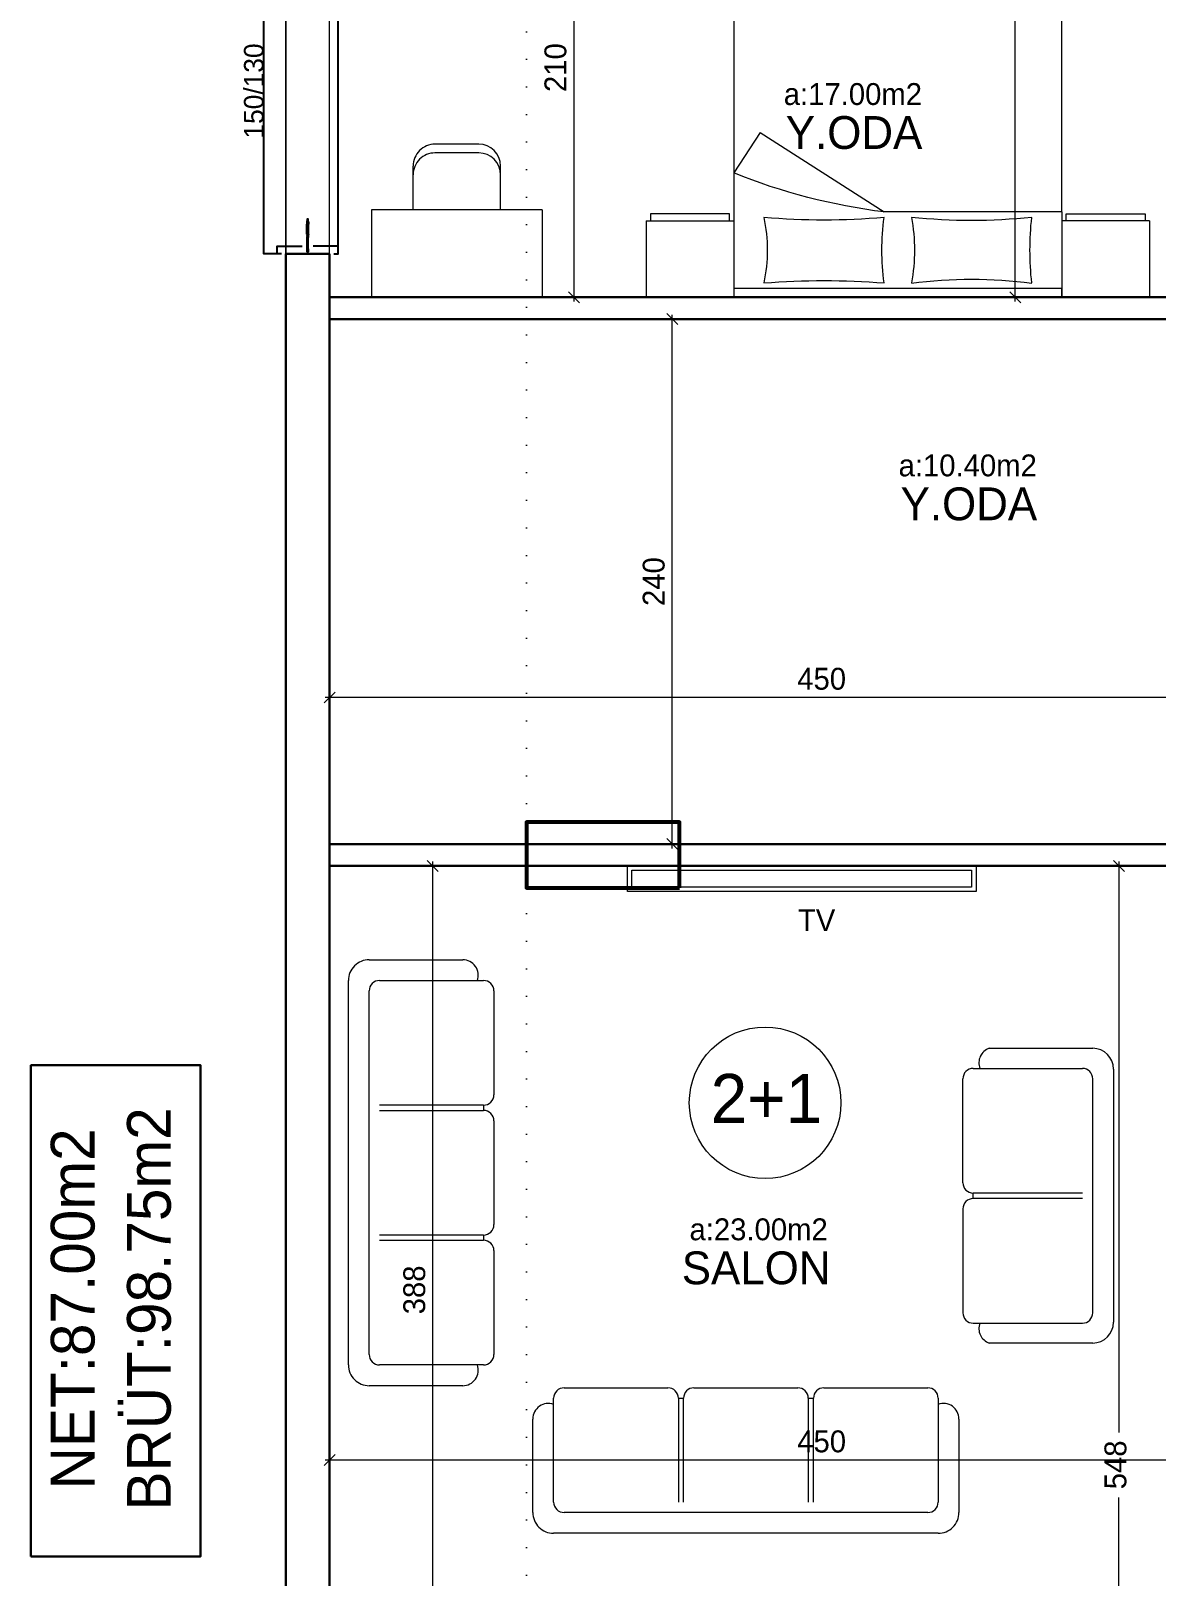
# Model space of a CAD drawing. Header units: centimetres. Extents: x 562865 to 1310255, y -148070 to 32737.
# Drawn here: x 591570 to 592084, y -17895 to -17188 of the extents above; entities that cross this region are included whole.
import ezdxf
from ezdxf.enums import TextEntityAlignment as Align

# ---------------------------------------------------------------- set-up
doc = ezdxf.new("R2010")
doc.units = ezdxf.units.CM
doc.header["$LTSCALE"] = 2.5
doc.linetypes.add('DOT', pattern=[0.25, 0, -0.25])
doc.layers.get('0').update_dxf_attribs({"color": 86})
for name, color, linetype, lineweight in [('ADAKENARI', 18, 'Continuous', 5), ('DUVAR', 4, 'Continuous', 30), ('duvar-kesim', 7, 'Continuous', 0), ('GÖRÜNÜŞLER', 96, 'Continuous', 25), ('iç ölçü', 106, 'Continuous', 18), ('kolon', 1, 'Continuous', 53)]:
    doc.layers.add(name, color=color, linetype=linetype, lineweight=lineweight)
for name, color, linetype in [('alan', 7, 'Continuous'), ('mahal', 7, 'Continuous'), ('penc-yazi', 7, 'Continuous'), ('pencere', 7, 'Continuous')]:
    doc.layers.add(name, color=color, linetype=linetype)
doc.styles.add('PINAR', font='comic.ttf')
doc.dimstyles.new('TEMİZ ÖLÇÜ', dxfattribs={"dimtxt": 10, "dimasz": 5, "dimexe": 1.8, "dimexo": 0.625, "dimgap": 3, "dimtad": 1, "dimdec": 0, "dimrnd": 0.5, "dimzin": 1, "dimdsep": 46, "dimtxsty": 'PINAR', "dimblk": 'OBLIQUE', "dimcen": 0.9, "dimdle": 2, "dimclrd": 256, "dimclre": 256, "dimclrt": 7, "dimadec": 0, "dimazin": 0, "dimtfac": 1, "dimtdec": 0, "dimtofl": 0, "dimtmove": 2, "dimatfit": 2, "dimfxl": 10, "dimfxlon": 1, "dimlwd": -1, "dimlwe": -1, "dimarcsym": 0})

# ---------------------------------------------------------------- blocks, each defined once
blk = doc.blocks.new('_Oblique')
at = {"color": 0, "linetype": 'ByBlock', "lineweight": -2}
blk.add_line((-0.5, -0.5), (0.5, 0.5), dxfattribs=at)
blk = doc.blocks.new('*D710')
at = {"layer": 'Defpoints', "color": 0}
for p in [(592019.67, -16959.97), (592037.03, -16959.97), (592057.03, -17309.97)]:
    blk.add_point(p, dxfattribs=at)
at = {"layer": 'iç ölçü'}
for p, q in [((592029.67, -16959.97), (592017.87, -16959.97)), ((592019.67, -17311.97), (592019.67, -16957.97)), ((592029.67, -17309.97), (592017.87, -17309.97))]:
    blk.add_line(p, q, dxfattribs=at)
at = {"layer": 'iç ölçü', "linetype": 'ByBlock', "xscale": 5, "yscale": 5, "zscale": 5}
for p, rotation in [((592019.67, -16959.97), 90), ((592019.67, -17309.97), 270)]:
    blk.add_blockref('_Oblique', p, dxfattribs=dict(at, rotation=rotation))
at = {"layer": 'iç ölçü', "color": 7, "insert": (592011.2, -17134.97), "char_height": 10, "attachment_point": 5, "rotation": 90, "style": 'PINAR'}
blk.add_mtext('350', dxfattribs=at)
blk = doc.blocks.new('*D714')
at = {"layer": 'Defpoints', "color": 0}
for p in [(591862.9, -17319.97), (591886.71, -17319.97), (591886.71, -17559.97)]:
    blk.add_point(p, dxfattribs=at)
at = {"layer": 'iç ölçü'}
for p, q in [((591872.9, -17319.97), (591861.1, -17319.97)), ((591862.9, -17561.97), (591862.9, -17317.97)), ((591872.9, -17559.97), (591861.1, -17559.97))]:
    blk.add_line(p, q, dxfattribs=at)
at = {"layer": 'iç ölçü', "linetype": 'ByBlock', "xscale": 5, "yscale": 5, "zscale": 5}
for p, rotation in [((591862.9, -17319.97), 90), ((591862.9, -17559.97), 270)]:
    blk.add_blockref('_Oblique', p, dxfattribs=dict(at, rotation=rotation))
at = {"layer": 'iç ölçü', "color": 7, "insert": (591854.49, -17439.97), "char_height": 10, "attachment_point": 5, "rotation": 90, "style": 'PINAR'}
blk.add_mtext('240', dxfattribs=at)
blk = doc.blocks.new('*D715')
at = {"layer": 'Defpoints', "color": 0}
for p in [(591706.28, -17492.96), (591706.28, -17515.71), (592156.11, -17515.71)]:
    blk.add_point(p, dxfattribs=at)
at = {"layer": 'iç ölçü'}
for p, q in [((591706.28, -17502.96), (591706.28, -17491.16)), ((592156.11, -17502.96), (592156.11, -17491.16)), ((592158.11, -17492.96), (591704.28, -17492.96))]:
    blk.add_line(p, q, dxfattribs=at)
at = {"layer": 'iç ölçü', "linetype": 'ByBlock', "xscale": 5, "yscale": 5, "zscale": 5, "rotation": 180}
blk.add_blockref('_Oblique', (591706.28, -17492.96), dxfattribs=at)
at = {"layer": 'iç ölçü', "linetype": 'ByBlock', "xscale": 5, "yscale": 5, "zscale": 5}
blk.add_blockref('_Oblique', (592156.11, -17492.96), dxfattribs=at)
at = {"layer": 'iç ölçü', "color": 7, "insert": (591931.2, -17484.47), "char_height": 10, "attachment_point": 5, "style": 'PINAR'}
blk.add_mtext('450', dxfattribs=at)
blk = doc.blocks.new('*D717')
at = {"layer": 'Defpoints', "color": 0}
for p in [(591706.28, -17841.63), (591706.28, -17869.58), (592156.11, -17869.58)]:
    blk.add_point(p, dxfattribs=at)
at = {"layer": 'iç ölçü'}
for p, q in [((592158.11, -17841.63), (591704.28, -17841.63)), ((591706.28, -17851.63), (591706.28, -17839.83)), ((592156.11, -17851.63), (592156.11, -17839.83))]:
    blk.add_line(p, q, dxfattribs=at)
at = {"layer": 'iç ölçü', "linetype": 'ByBlock', "xscale": 5, "yscale": 5, "zscale": 5, "rotation": 180}
blk.add_blockref('_Oblique', (591706.28, -17841.63), dxfattribs=at)
at = {"layer": 'iç ölçü', "linetype": 'ByBlock', "xscale": 5, "yscale": 5, "zscale": 5}
blk.add_blockref('_Oblique', (592156.11, -17841.63), dxfattribs=at)
at = {"layer": 'iç ölçü', "color": 7, "insert": (591931.2, -17833.14), "char_height": 10, "attachment_point": 5, "style": 'PINAR'}
blk.add_mtext('450', dxfattribs=at)
blk = doc.blocks.new('*D718')
at = {"layer": 'Defpoints', "color": 0}
for p in [(592067.05, -17569.97), (592068.13, -17569.97), (592066.41, -18117.68)]:
    blk.add_point(p, dxfattribs=at)
at = {"layer": 'iç ölçü'}
for p, q in [((592067.51, -17569.97), (592065.25, -17569.97)), ((592067.05, -17567.97), (592067.05, -17828.98)), ((592067.05, -18119.68), (592067.05, -17858.66)), ((592067.04, -18117.68), (592068.85, -18117.68))]:
    blk.add_line(p, q, dxfattribs=at)
at = {"layer": 'iç ölçü', "linetype": 'ByBlock', "xscale": 5, "yscale": 5, "zscale": 5}
for p, rotation in [((592067.05, -17569.97), 90), ((592067.05, -18117.68), 270)]:
    blk.add_blockref('_Oblique', p, dxfattribs=dict(at, rotation=rotation))
at = {"layer": 'iç ölçü', "color": 7, "insert": (592065.54, -17843.82), "char_height": 10, "attachment_point": 5, "rotation": 90, "style": 'PINAR'}
blk.add_mtext('548', dxfattribs=at)
blk = doc.blocks.new('*D719')
at = {"layer": 'Defpoints', "color": 0}
for p in [(591753.41, -17569.97), (591761.28, -17569.97), (591761.28, -17957.68)]:
    blk.add_point(p, dxfattribs=at)
at = {"layer": 'iç ölçü'}
for p, q in [((591760.66, -17569.97), (591751.61, -17569.97)), ((591753.41, -17959.68), (591753.41, -17567.97)), ((591760.66, -17957.68), (591751.61, -17957.68))]:
    blk.add_line(p, q, dxfattribs=at)
at = {"layer": 'iç ölçü', "linetype": 'ByBlock', "xscale": 5, "yscale": 5, "zscale": 5}
for p, rotation in [((591753.41, -17569.97), 90), ((591753.41, -17957.68), 270)]:
    blk.add_blockref('_Oblique', p, dxfattribs=dict(at, rotation=rotation))
at = {"layer": 'iç ölçü', "color": 7, "insert": (591745.06, -17763.82), "char_height": 10, "attachment_point": 5, "rotation": 90, "style": 'PINAR'}
blk.add_mtext('388', dxfattribs=at)
blk = doc.blocks.new('A$C652E4B45')
for p, q in [((0, 200), (40, 200)), ((0, 165), (0, 200)), ((40, 165), (40, 200)), ((230, 200), (190, 200)), ((190, 165), (190, 200)), ((230, 165), (230, 200)), ((40, 143.16), (40, 196)), ((40, 161), (40, 196)), ((190, 161), (190, 196)), ((0, 165), (40, 165)), ((230, 165), (190, 165)), ((40, 0), (40, 4)), ((189.99, 4), (190, 0)), ((190, 0), (40, 0))]:
    blk.add_line(p, q)
at = {"color": 42}
for p, q in [((2, 161.8), (2, 165)), ((38, 165), (38, 161.8)), ((192, 165), (192, 161.8)), ((228, 161.8), (228, 165)), ((38, 161.8), (2, 161.8)), ((52.14, 124.69), (108.77, 161)), ((189.99, 161), (108.77, 161)), ((189.99, 161), (189.99, 4)), ((192, 161.8), (228, 161.8)), ((52.14, 124.69), (40, 143.15)), ((40, 4), (40, 143.15)), ((190, 4), (40, 4))]:
    blk.add_line(p, q, dxfattribs=at)
blk.add_lwpolyline([(40, 200), (190, 200), (190, 196), (40, 196)], close=True)
for centre, radius, start, end in [((-17.22, 178.48), 72.55, 348.06799, 11.93201), ((81.27, 527.83), 335.48, 265.2981, 274.7019), ((219.43, 178.48), 111.68, 172.28082, 187.71918), ((148.73, 412.86), 221.09, 262.85499, 277.14501), ((39.71, 178.48), 82.89, 349.57411, 10.42589), ((312.08, 178.48), 136.67, 173.69908, 186.30092), ((81.27, -141.41), 306.13, 84.84604, 95.15396), ((148.73, -94.37), 259.31, 83.91241, 96.08759), ((40, 161), 0.005, 180, 270), ((189.99, 161), 0.005, 270, 0), ((40, 143.16), 0.005, 180, 292.0158)]:
    blk.add_arc(centre, radius, start, end)
blk.add_arc((142.49, -110.3), 273.39, 97.08581, 112.0158, dxfattribs=at)
blk = doc.blocks.new('fm-win2')
at = {"color": 8, "linetype": 'Continuous'}
for p, q in [((11, 1.4), (11, 0.2)), ((11, 1.4), (54.3, 1.4)), ((11, 0.2), (54.3, 0.2)), ((12, 1.4), (12, 0.2)), ((12.8, 3), (52.5, 3)), ((53.3, 1.4), (53.3, 0.2)), ((54.3, 1.4), (54.3, 0.2)), ((63.9, 0.3), (63.9, -0.9)), ((63.9, 0.3), (103.2, 0.3)), ((64.9, 0.3), (64.9, -0.9)), ((102.2, 0.3), (102.2, -0.9)), ((103.2, 0.3), (103.2, -0.9)), ((12.9, -1.9), (52.3, -1.9)), ((63.9, -0.9), (103.2, -0.9)), ((65.4, -3.3), (101.6, -3.3))]:
    blk.add_line(p, q, dxfattribs=at)
at = {"linetype": 'Continuous'}
for points in [[(7, -1.8), (0, -1.8), (0, 1.8), (7, 1.8)], [(7.5, -1.7), (7.5, -0.1), (7.2, -0.1), (7.2, 0.2), (7.5, 0.2), (7.5, 0.7), (7.2, 0.7), (7.2, 1), (7.5, 1), (7.5, 2), (6.2, 2), (6.2, 2.7), (5.6, 2.7), (5.5, 2), (5.2, 2), (5.4, 3), (12.5, 3), (12.7, 2), (12.4, 2), (12.3, 2.7), (11.7, 2.7), (11.7, 2), (10.5, 2), (10.5, 1), (10.8, 1), (10.8, 0.7), (10.5, 0.7), (10.5, 0.2), (10.8, 0.2), (10.8, -0.1), (10.5, -0.1), (10.5, -1.7), (10.8, -1.7), (10.8, -2), (7.2, -2), (7.2, -1.7)], [(58, 2), (59.2, 2), (59.2, 2.7), (59.8, 2.7), (59.9, 2), (60.2, 2), (60, 3), (52.8, 3), (52.6, 2), (52.9, 2), (53, 2.7), (53.5, 2.7), (53.5, 2), (54.7, 2), (54.7, 1), (54.4, 1), (54.4, 0.7), (54.7, 0.7), (54.7, 0.2), (54.4, 0.2), (54.4, -0.1), (54.7, -0.1), (54.7, -1.7), (54.4, -1.7), (54.4, -2), (58.3, -2), (58.3, -1.7), (58, -1.7), (58, -0.1), (58.3, -0.1), (58.3, 0.2), (58, 0.2), (58, 0.7), (58.3, 0.7), (58.3, 1), (58, 1)], [(63.1, -1.2), (63.1, 0.9), (63.9, 0.9), (63.9, 1.6), (64.4, 1.6), (64.5, 0.9), (64.9, 0.9), (64.7, 1.9), (59.8, 1.9), (59.8, 1.6), (59.9, 1.6), (59.9, 0.8), (59.1, 0.8), (59.1, -0.2), (60.1, -0.2), (60.1, -1.8), (59.1, -1.8), (59.1, -2.3), (57.5, -2.3), (57.5, -3.5), (63.4, -3.5), (63.4, -3.2), (63.1, -3.2), (63.1, -1.4), (63.4, -1.4), (63.4, -1.2)], [(104, -1.4), (103.7, -1.4), (103.7, -1.2), (104, -1.2), (104, 0.9), (103.1, 0.9), (103.1, 1.6), (102.6, 1.6), (102.5, 0.9), (102.2, 0.9), (102.4, 1.9), (107.3, 1.9), (107.3, 1.6), (107.2, 1.6), (107.2, 0.8), (108, 0.8), (108, -0.2), (107, -0.2), (107, -1.8), (108, -1.8), (108, -2.3), (109.5, -2.3), (109.5, -3.5), (103.7, -3.5), (103.7, -3.2), (104, -3.2)], [(109, 0.7), (108.7, 0.7), (108.7, 1), (109, 1), (109, 2), (107.8, 2), (107.8, 2.7), (107.2, 2.7), (107.1, 2), (106.8, 2), (107, 3), (114.4, 3), (114.6, 2), (114.2, 2), (114.1, 2.7), (113.6, 2.7), (113.6, 2), (112.3, 2), (112.3, 1), (112.6, 1), (112.6, 0.7), (112.3, 0.7), (112.3, 0.2), (112.6, 0.2), (112.6, -0.1), (112.3, -0.1), (112.3, -1.7), (112.6, -1.7), (112.6, -2), (108.7, -2), (108.7, -1.7), (109, -1.7), (109, -0.1), (108.7, -0.1), (108.7, 0.2), (109, 0.2)], [(113, -1.8), (120, -1.8), (120, 1.8), (113, 1.8)]]:
    blk.add_lwpolyline(points, close=True, dxfattribs=at)
at = {"color": 8, "linetype": 'Continuous'}
blk.add_lwpolyline([(63.4, 1.9), (65.2, 3.7), (101.8, 3.7), (103.6, 1.9)], dxfattribs=at)
for points in [[(10.9, -1.4), (10.9, -1.9), (12.6, -1.9), (12.6, -0.5), (12.3, -0.5), (12.3, -1), (11.8, -1), (11.8, -0.5), (11.5, -0.5), (11.5, -1.1), (10.7, -1.1), (10.7, -0.5), (10.6, -0.5), (10.6, -1.4)], [(54.3, -1.4), (54.3, -1.9), (52.6, -1.9), (52.6, -0.5), (52.9, -0.5), (52.9, -1), (53.4, -1), (53.4, -0.5), (53.7, -0.5), (53.7, -1.1), (54.5, -1.1), (54.5, -0.5), (54.6, -0.5), (54.6, -1.4)], [(63.2, -2.4), (63.5, -2.4), (63.5, -3.3), (65.2, -3.3), (65.2, -1.6), (64.9, -1.6), (64.9, -2.1), (64.4, -2.1), (64.4, -1.6), (64.1, -1.6), (64.1, -2.1), (63.3, -2.1), (63.3, -1.6), (63.2, -1.6)], [(103.9, -2.4), (103.6, -2.4), (103.6, -3.3), (101.9, -3.3), (101.9, -1.6), (102.2, -1.6), (102.2, -2.1), (102.7, -2.1), (102.7, -1.6), (103, -1.6), (103, -2.1), (103.8, -2.1), (103.8, -1.6), (103.9, -1.6)]]:
    blk.add_lwpolyline(points, close=True, dxfattribs=at)
blk = doc.blocks.new('*D729')
at = {"layer": 'Defpoints', "color": 0}
for p in [(591826.28, -17099.97), (591817.97, -17309.97), (591826.28, -17309.97)]:
    blk.add_point(p, dxfattribs=at)
at = {"layer": 'iç ölçü'}
for p, q in [((591825.66, -17099.97), (591816.17, -17099.97)), ((591817.97, -17097.97), (591817.97, -17311.97)), ((591825.66, -17309.97), (591816.17, -17309.97))]:
    blk.add_line(p, q, dxfattribs=at)
at = {"layer": 'iç ölçü', "linetype": 'ByBlock', "xscale": 5, "yscale": 5, "zscale": 5}
for p, rotation in [((591817.97, -17099.97), 90), ((591817.97, -17309.97), 270)]:
    blk.add_blockref('_Oblique', p, dxfattribs=dict(at, rotation=rotation))
at = {"layer": 'iç ölçü', "color": 7, "insert": (591809.57, -17204.97), "char_height": 10, "attachment_point": 5, "rotation": 90, "style": 'PINAR'}
blk.add_mtext('210', dxfattribs=at)
blk = doc.blocks.new('A$C7478702B')
for p, q in [((0, 70), (78, 70)), ((0, 30), (0, 70)), ((78, 30), (78, 70)), ((0, 30), (78, 30))]:
    blk.add_line(p, q)
at = {"color": 42}
for p, q in [((19, 30), (19, 10)), ((59, 30), (59, 10)), ((29, 4), (49, 4)), ((29, 0), (49, 0))]:
    blk.add_line(p, q, dxfattribs=at)
for centre, start, end in [((29, 14), 180, 270), ((29, 10), 180, 270), ((49, 14), 270, 0), ((49, 10), 270, 0)]:
    blk.add_arc(centre, 10, start, end, dxfattribs=at)
blk = doc.blocks.new('A$C0B7031CD')
at = {"color": 33}
for p, q in [((9.5, 194.75), (52.25, 194.75)), ((0, 9.5), (0, 185.25)), ((52.25, 0), (9.5, 0))]:
    blk.add_line(p, q, dxfattribs=at)
for p, q in [((14.25, 185.25), (61.75, 185.25)), ((9.5, 14.25), (9.5, 180.5)), ((66.5, 180.5), (66.5, 133)), ((61.75, 128.25), (14.25, 128.25)), ((61.75, 128.25), (61.75, 125.88)), ((14.25, 125.88), (61.75, 125.88)), ((66.5, 121.13), (66.5, 73.63)), ((61.75, 68.88), (14.25, 68.88)), ((14.25, 66.5), (61.75, 66.5)), ((61.75, 68.88), (61.75, 66.5)), ((9.5, 14.25), (9.5, 61.75)), ((66.5, 61.75), (66.5, 14.25)), ((61.75, 9.5), (14.25, 9.5))]:
    blk.add_line(p, q)
for centre, radius, start, end in [((9.5, 185.25), 9.5, 89.99996, 180.00004), ((52.25, 187.63), 7.12, 340.52878, 90.00004), ((9.5, 9.5), 9.5, 179.99996, 270.00004), ((52.25, 7.13), 7.12, 269.99996, 19.47122)]:
    blk.add_arc(centre, radius, start, end, dxfattribs=at)
for centre, start, end in [((14.25, 180.5), 89.99996, 180.00004), ((61.75, 180.5), 359.99996, 90.00004), ((61.75, 133), 269.99996, 0.00004), ((61.75, 121.13), 359.99996, 90.00004), ((61.75, 73.63), 269.99996, 0.00004), ((61.75, 61.75), 359.99996, 90.00004), ((14.25, 14.25), 179.99996, 270.00004), ((61.75, 14.25), 269.99996, 0.00004)]:
    blk.add_arc(centre, 4.75, start, end)
blk = doc.blocks.new('A$C4E972EEC')
for p, q in [((9.06, 64.12), (9.06, 14.25)), ((61.31, 68.87), (13.81, 68.87)), ((66.06, 14.25), (66.06, 64.12)), ((66.06, 64.12), (68.56, 64.12)), ((68.56, 14.25), (68.56, 64.12)), ((73.31, 68.87), (120.81, 68.87)), ((125.56, 64.12), (125.56, 14.25)), ((13.81, 9.5), (120.81, 9.5))]:
    blk.add_line(p, q)
at = {"color": 33}
for p, q in [((0, 9.5), (0, 56.78)), ((134.75, 56.78), (134.75, 9.5)), ((125.25, 0), (9.5, 0))]:
    blk.add_line(p, q, dxfattribs=at)
for centre, start, end in [((13.81, 64.12), 90, 180), ((61.31, 64.12), 0, 90), ((73.31, 64.12), 90, 180), ((120.81, 64.12), 0, 90), ((13.81, 14.25), 180, 270), ((120.81, 14.25), 270, 0)]:
    blk.add_arc(centre, 4.75, start, end)
for centre, radius, start, end in [((6.54, 54.66), 6.87, 68.4384, 162.06054), ((128.1, 54.51), 7.03, 18.86544, 111.18075), ((9.5, 9.5), 9.5, 180, 270), ((125.25, 9.5), 9.5, 270, 0)]:
    blk.add_arc(centre, radius, start, end, dxfattribs=at)

msp = doc.modelspace()

# ---------------------------------------------------------------- linework, layer by layer
at = {"layer": 'ADAKENARI', "color": 2, "linetype": 'DOT', "ltscale": 20}
msp.add_lwpolyline([(593050.93, -18027.68), (593050.93, -17049.97), (591796.28, -17049.97), (591796.28, -18027.68)], close=True, dxfattribs=at)
at = {"layer": 'DUVAR'}
for p, q in [((591686.28, -17290.14), (591686.28, -18137.68)), ((591706.28, -17290.14), (591686.28, -17290.14)), ((591706.28, -17290.14), (591706.28, -17977.68)), ((592152.26, -17309.97), (591706.28, -17309.97)), ((592156.11, -17319.97), (591706.28, -17319.97)), ((592166.11, -17559.97), (591706.28, -17559.97)), ((592166.11, -17569.97), (591706.28, -17569.97))]:
    msp.add_line(p, q, dxfattribs=at)
at = {"layer": 'duvar-kesim'}
for p, q in [((591686.28, -17290.14), (591686.28, -17140.14)), ((591706.28, -17290.14), (591706.28, -17140.14))]:
    msp.add_line(p, q, dxfattribs=at)
at = {"layer": 'GÖRÜNÜŞLER', "lineweight": 30}
msp.add_lwpolyline([(591569.78, -17885.65), (591569.78, -17661.07), (591647.35, -17661.07), (591647.35, -17885.65)], close=True, dxfattribs=at)
at = {"layer": 'iç ölçü'}
for points in [[(591686.28, -18137.68), (593160.93, -18137.68), (593160.93, -16939.97), (592728.61, -16939.97), (592728.61, -16259.97), (593160.93, -16259.97), (593160.93, -15062.25), (591686.28, -15062.25), (591686.28, -16259.97), (592118.61, -16259.97), (592118.61, -16939.97), (591686.28, -16939.97)], [(592001.76, -17581.73), (591842.41, -17581.73), (591842.41, -17569.97), (592001.76, -17569.97)], [(591999.76, -17579.73), (591844.41, -17579.73), (591844.41, -17571.97), (591999.76, -17571.97)]]:
    msp.add_lwpolyline(points, close=True, dxfattribs=at)
msp.add_circle((591905.36, -17678.28), 34.65, dxfattribs=at)
at = {"layer": 'kolon'}
msp.add_lwpolyline([(591866.28, -17579.97), (591866.28, -17549.97), (591796.28, -17549.97), (591796.28, -17579.97)], close=True, dxfattribs=at)
at = {"layer": 'pencere'}
for points in [[(591682.28, -17290.14), (591676.28, -17290.14), (591676.28, -17140.14), (591682.28, -17140.14)], [(591710.28, -17290.14), (591710.28, -17140.14)], [(591684.28, -17290.14), (591682.28, -17290.14), (591682.28, -17286.64), (591693.78, -17286.64)], [(591708.28, -17290.14), (591710.28, -17290.14), (591710.28, -17286.64), (591698.78, -17286.64)]]:
    msp.add_lwpolyline(points, dxfattribs=at)

# ---------------------------------------------------------------- block references
at = {"layer": 'iç ölçü', "xscale": -1, "rotation": 180}
msp.add_blockref('A$C652E4B45', (591851.01, -17109.97), dxfattribs=at)
at = {"layer": 'iç ölçü'}
for name, p, rotation in [('A$C7478702B', (591803.47, -17239.97), 180), ('A$C4E972EEC', (592064.61, -17788.1), 90), ('A$C0B7031CD', (591993.96, -17875.1), 90)]:
    msp.add_blockref(name, p, dxfattribs=dict(at, rotation=rotation))
msp.add_blockref('A$C0B7031CD', (591714.9, -17807.62), dxfattribs=at)
at = {"layer": 'pencere', "xscale": 0.1233333333366318, "yscale": 0.09999999999854481, "zscale": 0.1233333333333333, "rotation": 90}
msp.add_blockref('fm-win2', (591696.28, -17289.14), dxfattribs=at)

# ---------------------------------------------------------------- texts
at = {"layer": 'alan', "style": 'PINAR'}
for s, p in [('a:17.00m2', (591945.48, -17222.07)), ('a:10.40m2', (591997.96, -17391.85)), ('TV', (591928.91, -17599.79)), ('a:23.00m2', (591902.4, -17741.12))]:
    msp.add_text(s, height=10, dxfattribs=at).set_placement(p, align=Align.CENTER)
at = {"layer": 'alan', "lineweight": 90, "style": 'PINAR'}
for s, p in [('BRÜT:98.75m2', (591633.71, -17772.49)), ('NET:87.00m2', (591598.87, -17772.49))]:
    msp.add_text(s, height=20, rotation=90, dxfattribs=at).set_placement(p, align=Align.CENTER)
at = {"layer": 'mahal', "style": 'PINAR'}
for s, height, p in [('Y.ODA', 15, (591946.01, -17242.15)), ('Y.ODA', 15, (591998.49, -17411.92)), ('2+1', 22.5, (591905.97, -17687.57)), ('SALON', 15, (591901.26, -17761.23))]:
    msp.add_text(s, height=height, dxfattribs=at).set_placement(p, align=Align.CENTER)
at = {"layer": 'penc-yazi', "style": 'PINAR'}
msp.add_text('150/130', height=9, rotation=90, dxfattribs=at).set_placement((591671.66, -17215.67), align=Align.MIDDLE_CENTER)

# ---------------------------------------------------------------- dimensions: what is measured, and where the dimension line sits
at = {"layer": 'iç ölçü'}
for base, p1, p2, angle, picture, middle in [((592019.67, -16959.97), (592057.03, -17309.97), (592037.03, -16959.97), 270, '*D710', (592011.2, -17134.97)), ((591817.97, -17309.97), (591826.28, -17099.97), (591826.28, -17309.97), 270, '*D729', (591809.57, -17204.97)), ((591862.9, -17319.97), (591886.71, -17559.97), (591886.71, -17319.97), 270, '*D714', (591854.49, -17439.97)), ((591706.28, -17492.96), (592156.11, -17515.71), (591706.28, -17515.71), 180, '*D715', (591931.2, -17484.47)), ((591753.41, -17569.97), (591761.28, -17957.68), (591761.28, -17569.97), 270, '*D719', (591745.06, -17763.82)), ((591706.28, -17841.63), (592156.11, -17869.58), (591706.28, -17869.58), 180, '*D717', (591931.2, -17833.14))]:
    dim = msp.add_linear_dim(base=base, p1=p1, p2=p2, angle=angle, dimstyle='TEMİZ ÖLÇÜ', override={"dimarcsym": 1}, dxfattribs=at)
    dim.commit()
    dim.dimension.update_dxf_attribs({"geometry": picture, "text_midpoint": middle})
dim = msp.add_linear_dim(base=(592067.05, -17569.97), p1=(592066.41, -18117.68), p2=(592068.13, -17569.97), angle=270, dimstyle='TEMİZ ÖLÇÜ', override={"dimarcsym": 1}, dxfattribs=at)
dim.commit()
dim.dimension.update_dxf_attribs({"geometry": '*D718', "text_midpoint": (592065.54, -17843.82), "dimtype": 160})

doc.saveas('drawing.dxf')
